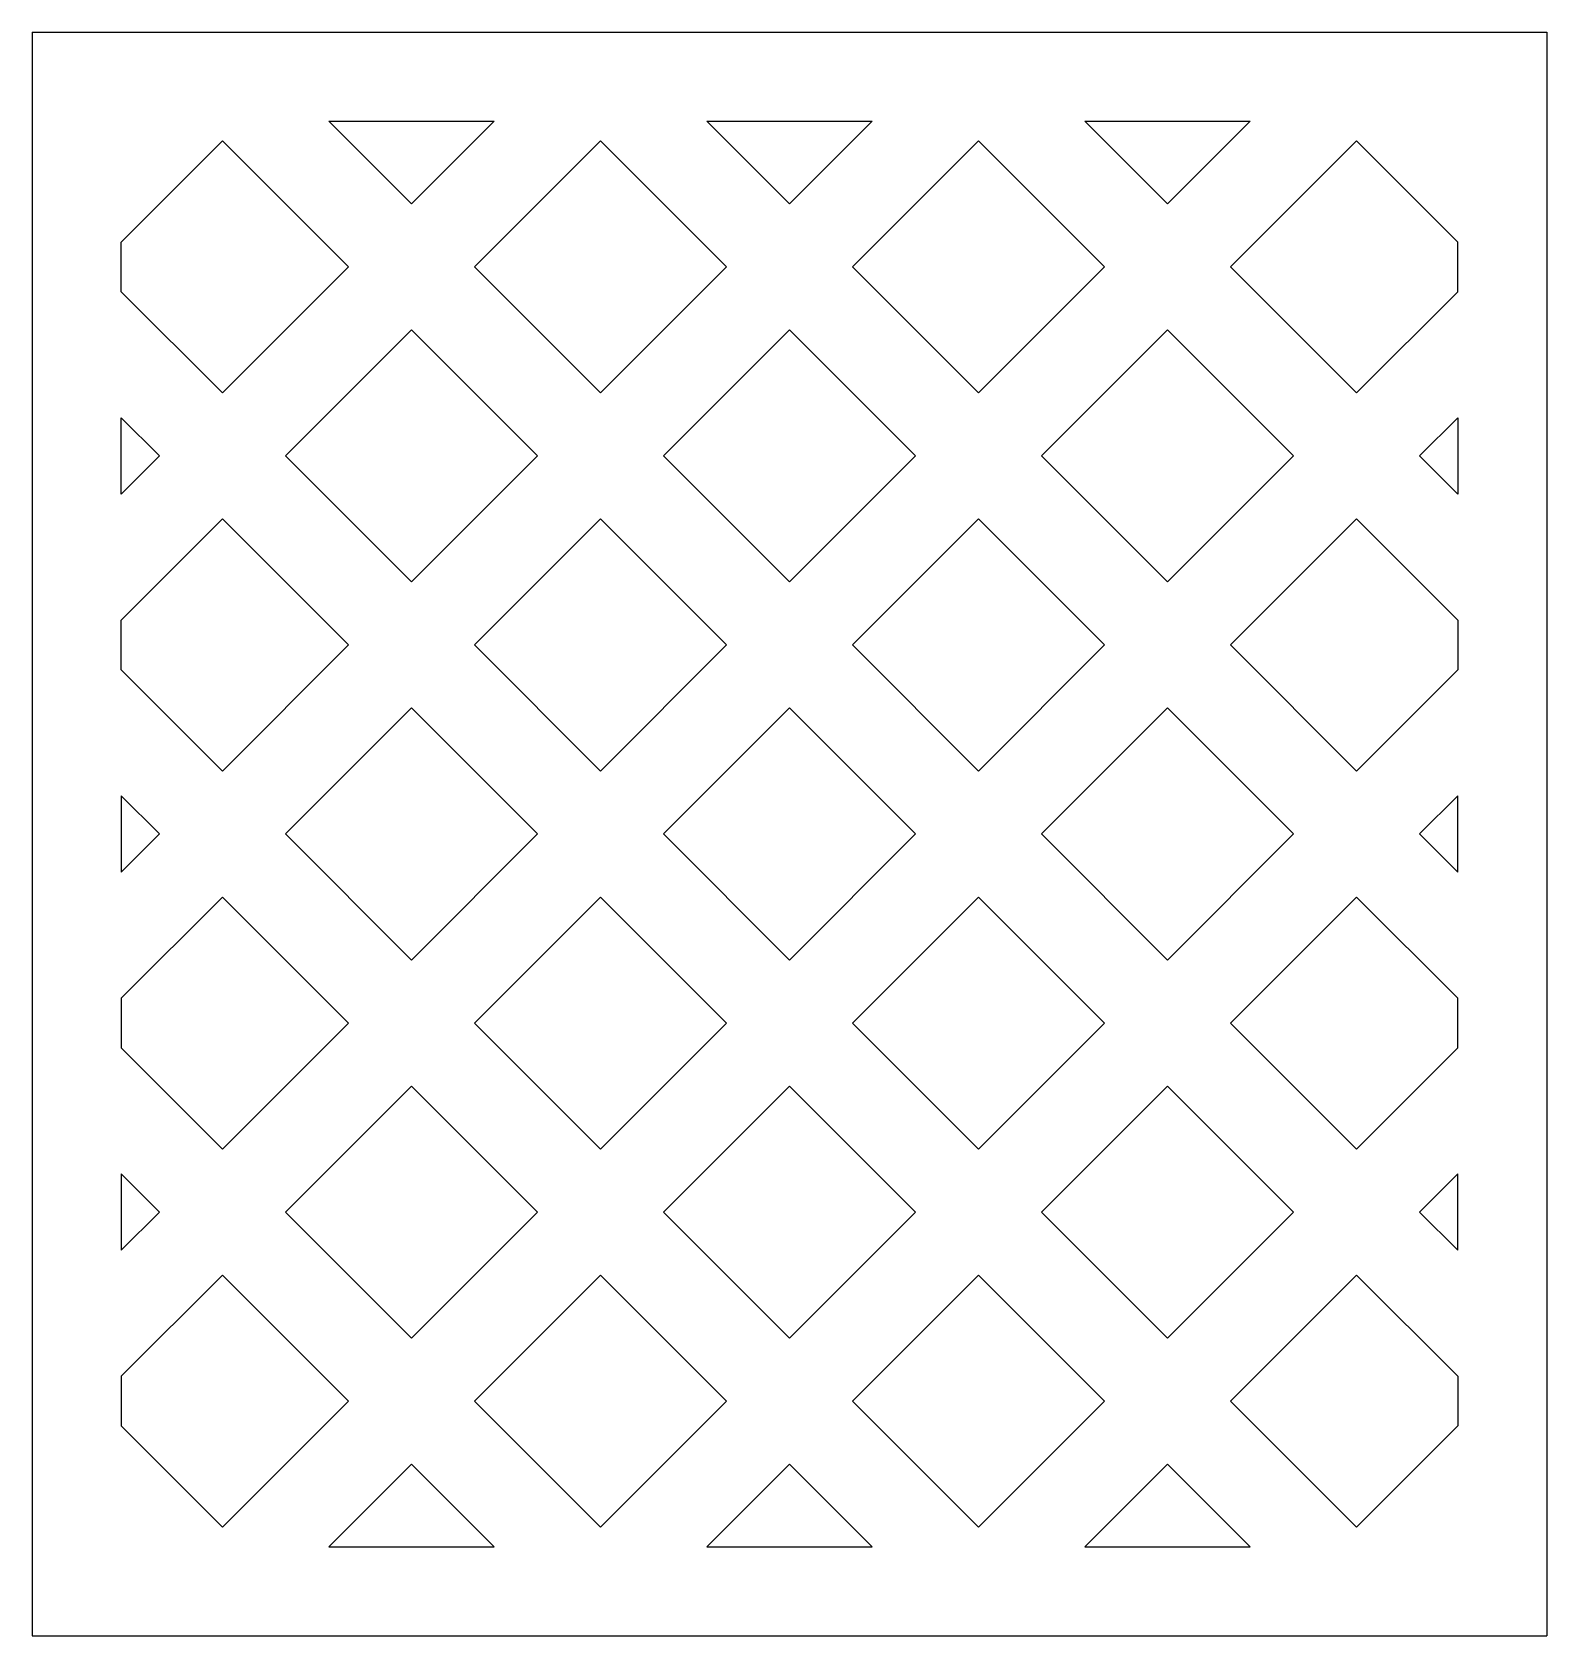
# Model space of a CAD drawing. Header units: millimetres. Extents: x 19.8 to 104.8, y 10.8 to 100.8.
import ezdxf

# ---------------------------------------------------------------- set-up
doc = ezdxf.new("R2010")
doc.units = ezdxf.units.MM
doc.layers.add('Tallar', color=1, linetype='Continuous', lineweight=5)

msp = doc.modelspace()

# ---------------------------------------------------------------- linework, layer by layer
at = {"layer": 'Tallar', "linetype": 'Continuous', "lineweight": 25}
for p, q in [((19.815, 100.827), (104.815, 100.827)), ((19.815, 100.827), (19.815, 10.827)), ((104.815, 100.827), (104.815, 10.827)), ((41.101, 91.182), (36.457, 95.827)), ((36.457, 95.827), (45.746, 95.827)), ((45.746, 95.827), (41.101, 91.182)), ((62.315, 91.182), (57.67, 95.827)), ((57.67, 95.827), (66.959, 95.827)), ((66.959, 95.827), (62.315, 91.182)), ((83.528, 91.182), (78.883, 95.827)), ((78.883, 95.827), (88.172, 95.827)), ((88.172, 95.827), (83.528, 91.182)), ((24.815, 89.038), (30.495, 94.718)), ((30.495, 94.718), (37.566, 87.647)), ((44.637, 87.647), (51.708, 94.718)), ((51.708, 94.718), (58.779, 87.647)), ((65.85, 87.647), (72.921, 94.718)), ((72.921, 94.718), (79.992, 87.647)), ((87.063, 87.647), (94.134, 94.718)), ((94.134, 94.718), (99.815, 89.038)), ((24.815, 86.256), (24.815, 89.038)), ((99.815, 86.256), (99.815, 89.038)), ((37.566, 87.647), (30.495, 80.576)), ((51.708, 80.576), (44.637, 87.647)), ((58.779, 87.647), (51.708, 80.576)), ((72.921, 80.576), (65.85, 87.647)), ((79.992, 87.647), (72.921, 80.576)), ((94.134, 80.576), (87.063, 87.647)), ((30.495, 80.576), (24.815, 86.256)), ((99.815, 86.256), (94.134, 80.576)), ((34.03, 77.04), (41.101, 84.111)), ((41.101, 84.111), (48.172, 77.04)), ((55.243, 77.04), (62.315, 84.111)), ((62.315, 84.111), (69.386, 77.04)), ((76.457, 77.04), (83.528, 84.111)), ((83.528, 84.111), (90.599, 77.04)), ((24.815, 74.895), (24.815, 79.185)), ((24.815, 79.185), (26.959, 77.04)), ((97.67, 77.04), (99.815, 79.185)), ((99.815, 79.185), (99.815, 74.895)), ((26.959, 77.04), (24.815, 74.895)), ((41.101, 69.969), (34.03, 77.04)), ((48.172, 77.04), (41.101, 69.969)), ((62.315, 69.969), (55.243, 77.04)), ((69.386, 77.04), (62.315, 69.969)), ((83.528, 69.969), (76.457, 77.04)), ((90.599, 77.04), (83.528, 69.969)), ((99.815, 74.895), (97.67, 77.04)), ((24.815, 67.824), (30.495, 73.505)), ((30.495, 73.505), (37.566, 66.433)), ((44.637, 66.433), (51.708, 73.505)), ((51.708, 73.505), (58.779, 66.433)), ((65.85, 66.433), (72.921, 73.505)), ((72.921, 73.505), (79.992, 66.433)), ((87.063, 66.433), (94.134, 73.505)), ((94.134, 73.505), (99.815, 67.824)), ((24.815, 65.043), (24.815, 67.824)), ((99.815, 67.824), (99.815, 65.043)), ((37.566, 66.433), (30.495, 59.362)), ((51.708, 59.362), (44.637, 66.433)), ((58.779, 66.433), (51.708, 59.362)), ((72.921, 59.362), (65.85, 66.433)), ((79.992, 66.433), (72.921, 59.362)), ((94.134, 59.362), (87.063, 66.433)), ((30.495, 59.362), (24.815, 65.043)), ((99.815, 65.043), (94.134, 59.362)), ((34.03, 55.827), (41.101, 62.898)), ((41.101, 62.898), (48.172, 55.827)), ((62.315, 62.898), (55.243, 55.827)), ((69.386, 55.827), (62.315, 62.898)), ((76.457, 55.827), (83.528, 62.898)), ((83.528, 62.898), (90.599, 55.827)), ((24.815, 57.972), (24.815, 53.682)), ((24.815, 57.972), (26.959, 55.827)), ((97.67, 55.827), (99.815, 57.972)), ((99.815, 53.682), (99.815, 57.972)), ((24.815, 53.682), (26.959, 55.827)), ((34.03, 55.827), (41.101, 48.756)), ((41.101, 48.756), (48.172, 55.827)), ((55.243, 55.827), (62.315, 48.756)), ((62.315, 48.756), (69.386, 55.827)), ((76.457, 55.827), (83.528, 48.756)), ((83.528, 48.756), (90.599, 55.827)), ((97.67, 55.827), (99.815, 53.682)), ((30.495, 52.291), (24.815, 46.611)), ((37.566, 45.22), (30.495, 52.291)), ((51.708, 52.291), (44.637, 45.22)), ((58.779, 45.22), (51.708, 52.291)), ((72.921, 52.291), (65.85, 45.22)), ((79.992, 45.22), (72.921, 52.291)), ((94.134, 52.291), (87.063, 45.22)), ((99.815, 46.611), (94.134, 52.291)), ((24.815, 46.611), (24.815, 43.829)), ((99.815, 43.829), (99.815, 46.611)), ((30.495, 38.149), (37.566, 45.22)), ((44.637, 45.22), (51.708, 38.149)), ((51.708, 38.149), (58.779, 45.22)), ((65.85, 45.22), (72.921, 38.149)), ((72.921, 38.149), (79.992, 45.22)), ((87.063, 45.22), (94.134, 38.149)), ((24.815, 43.829), (30.495, 38.149)), ((94.134, 38.149), (99.815, 43.829)), ((41.101, 41.685), (34.03, 34.614)), ((48.172, 34.614), (41.101, 41.685)), ((62.315, 41.685), (55.243, 34.614)), ((69.386, 34.614), (62.315, 41.685)), ((83.528, 41.685), (76.457, 34.614)), ((90.599, 34.614), (83.528, 41.685)), ((24.815, 36.758), (24.815, 32.469)), ((26.959, 34.614), (24.815, 36.758)), ((99.815, 36.758), (97.67, 34.614)), ((99.815, 32.469), (99.815, 36.758)), ((24.815, 32.469), (26.959, 34.614)), ((34.03, 34.614), (41.101, 27.543)), ((41.101, 27.543), (48.172, 34.614)), ((55.243, 34.614), (62.315, 27.543)), ((62.315, 27.543), (69.386, 34.614)), ((76.457, 34.614), (83.528, 27.543)), ((83.528, 27.543), (90.599, 34.614)), ((97.67, 34.614), (99.815, 32.469)), ((30.495, 31.078), (24.815, 25.398)), ((37.566, 24.007), (30.495, 31.078)), ((51.708, 31.078), (44.637, 24.007)), ((58.779, 24.007), (51.708, 31.078)), ((72.921, 31.078), (65.85, 24.007)), ((79.992, 24.007), (72.921, 31.078)), ((94.134, 31.078), (87.063, 24.007)), ((99.815, 25.398), (94.134, 31.078)), ((24.815, 25.398), (24.815, 22.616)), ((99.815, 25.398), (99.815, 22.616)), ((30.495, 16.936), (37.566, 24.007)), ((44.637, 24.007), (51.708, 16.936)), ((51.708, 16.936), (58.779, 24.007)), ((65.85, 24.007), (72.921, 16.936)), ((72.921, 16.936), (79.992, 24.007)), ((87.063, 24.007), (94.134, 16.936)), ((24.815, 22.616), (30.495, 16.936)), ((94.134, 16.936), (99.815, 22.616)), ((41.101, 20.472), (36.457, 15.827)), ((45.746, 15.827), (41.101, 20.472)), ((62.315, 20.472), (57.67, 15.827)), ((66.959, 15.827), (62.315, 20.472)), ((83.528, 20.472), (78.883, 15.827)), ((88.172, 15.827), (83.528, 20.472)), ((36.457, 15.827), (45.746, 15.827)), ((57.67, 15.827), (66.959, 15.827)), ((78.883, 15.827), (88.172, 15.827)), ((19.815, 10.827), (104.815, 10.827))]:
    msp.add_line(p, q, dxfattribs=at)

doc.saveas('drawing.dxf')
